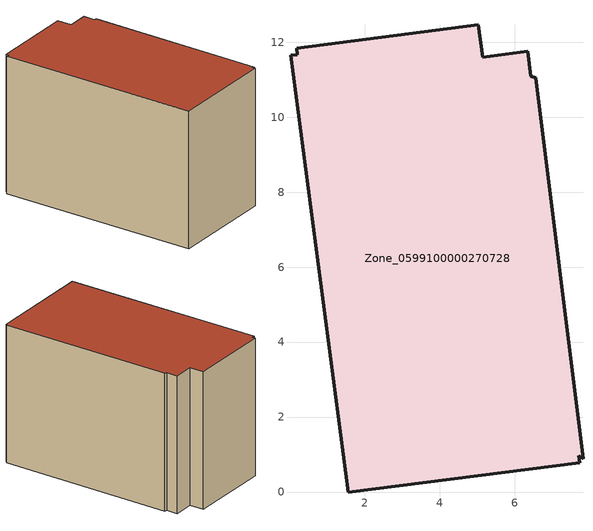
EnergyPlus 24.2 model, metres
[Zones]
Zone_0599100000270728
 floor ground (C_G): 0.19,11.84 5.03,12.46 5.16,11.6 6.35,11.75 6.43,11.1 6.56,11.05 7.83,0.89 7.72,0.96 7.74,0.78 1.56,0 0.02,11.65 0.2,11.66 z0
 wall outside (C_F): 0.02,11.65 1.56,0 7.74,0.78 7.72,0.96 7.83,0.89 6.56,11.05 6.43,11.1 6.35,11.75 5.16,11.6 5.03,12.46 0.19,11.84 0.2,11.66 0.02,11.65 z0:8.19
 roof outside (C_R): 7.72,0.96 7.83,0.89 6.56,11.05 6.43,11.1 6.35,11.75 5.16,11.6 5.03,12.46 0.19,11.84 0.2,11.66 0.02,11.65 1.56,0 7.74,0.78 z8.19
[BUILDING]
Pand.0599100000270728: North Axis=0; Terrain=City; Loads Convergence Tolerance Value=0.04; Temperature Convergence Tolerance Value=0.4; Solar Distribution=FullExterior; Maximum Number of Warmup Days=25; Minimum Number of Warmup Days=1
[Site:Location]
Rotterdam.The.Hague.AP_ZH_NLD Design_Conditions: Latitude=51.96; Longitude=4.45; Time Zone=1; Elevation=-4.5
[SITE:GROUNDTEMPERATURE:BUILDINGSURFACE]
18, 18, 18, 18, 18, 18, 18, 18, 18, 18, 18, 18
[MATERIAL] Thermal Absorptance=0.9; Solar Absorptance=0.7; Visible Absorptance=0.7
Name | Roughness | Thickness | Conductivity | Density | Specific Heat
G.TC.1946 | MediumSmooth | 0.15 | 1 | 540 | 1210
F.TC.1946 | Rough | 0.3 | 0.857143 | 1920 | 840
R.TC.1946 | MediumRough | 0.2 | 0.909091 | 1500 | 1000
[CONSTRUCTION]
C_G: G.TC.1946
C_F: F.TC.1946
C_R: R.TC.1946
[ZONE]
Zone_0599100000270728: Type=1; Multiplier=1; Ceiling Height=Autocalculate; Volume=Autocalculate; Floor Area=autocalculate; Part of Total Floor Area=Yes
[ZONEINFILTRATION:DESIGNFLOWRATE]
Infil_Zone_0599100000270728: Zone or ZoneList or Space or SpaceList=Zone_0599100000270728; Schedule=AlwaysOn; Design Flow Rate Calculation Method=Flow/Area; Flow Rate per Floor Area=0.003; Constant Term Coefficient=1; Temperature Term Coefficient=0; Velocity Term Coefficient=0; Velocity Squared Term Coefficient=0
[HVACTEMPLATE:ZONE:IDEALLOADSAIRSYSTEM]
Zone_0599100000270728: Maximum Heating Supply Air Temperature=50; Minimum Cooling Supply Air Temperature=13; Maximum Heating Supply Air Humidity Ratio=0.0156; Minimum Cooling Supply Air Humidity Ratio=0.0077; Heating Limit=NoLimit; Cooling Limit=NoLimit; Dehumidification Control Type=ConstantSensibleHeatRatio; Cooling Sensible Heat Ratio=0.7; Dehumidification Setpoint=60; Humidification Control Type=None; Humidification Setpoint=30; Outdoor Air Method=None; Outdoor Air Flow Rate per Person=0.00944; Outdoor Air Flow Rate per Zone Floor Area=0; Outdoor Air Flow Rate per Zone=0; Demand Controlled Ventilation Type=None; Outdoor Air Economizer Type=NoEconomizer; Heat Recovery Type=None; Sensible Heat Recovery Effectiveness=0.7; Latent Heat Recovery Effectiveness=0.65
[ZONECONTROL:THERMOSTAT]
ThermostatControl_Zone_0599100000270728: Zone or ZoneList=Zone_0599100000270728; Control Type Schedule=DualSetpointControlType; Control 1=Thermostat_Zone_0599100000270728; Temperature Difference Between Cutout And Setpoint=0
[THERMOSTATSETPOINT:DUALSETPOINT]
Thermostat_Zone_0599100000270728: Heating Setpoint Temperature Schedule=HeatingSetpoint_Zone_0599100000270728; Cooling Setpoint Temperature Schedule=CoolingSetpoint_Zone_0599100000270728
[SCHEDULE:COMPACT]
HeatingSetpoint_Zone_0599100000270728: Through: 12/31, For: AllDays, Until: 24:00, 21
CoolingSetpoint_Zone_0599100000270728: Through: 12/31, For: AllDays, Until: 24:00, 24
DualSetpointControlType: Through: 12/31, For: AllDays, Until: 24:00, 4
AlwaysOn: Through: 12/31, For: AllDays, Until: 24:00, 1
